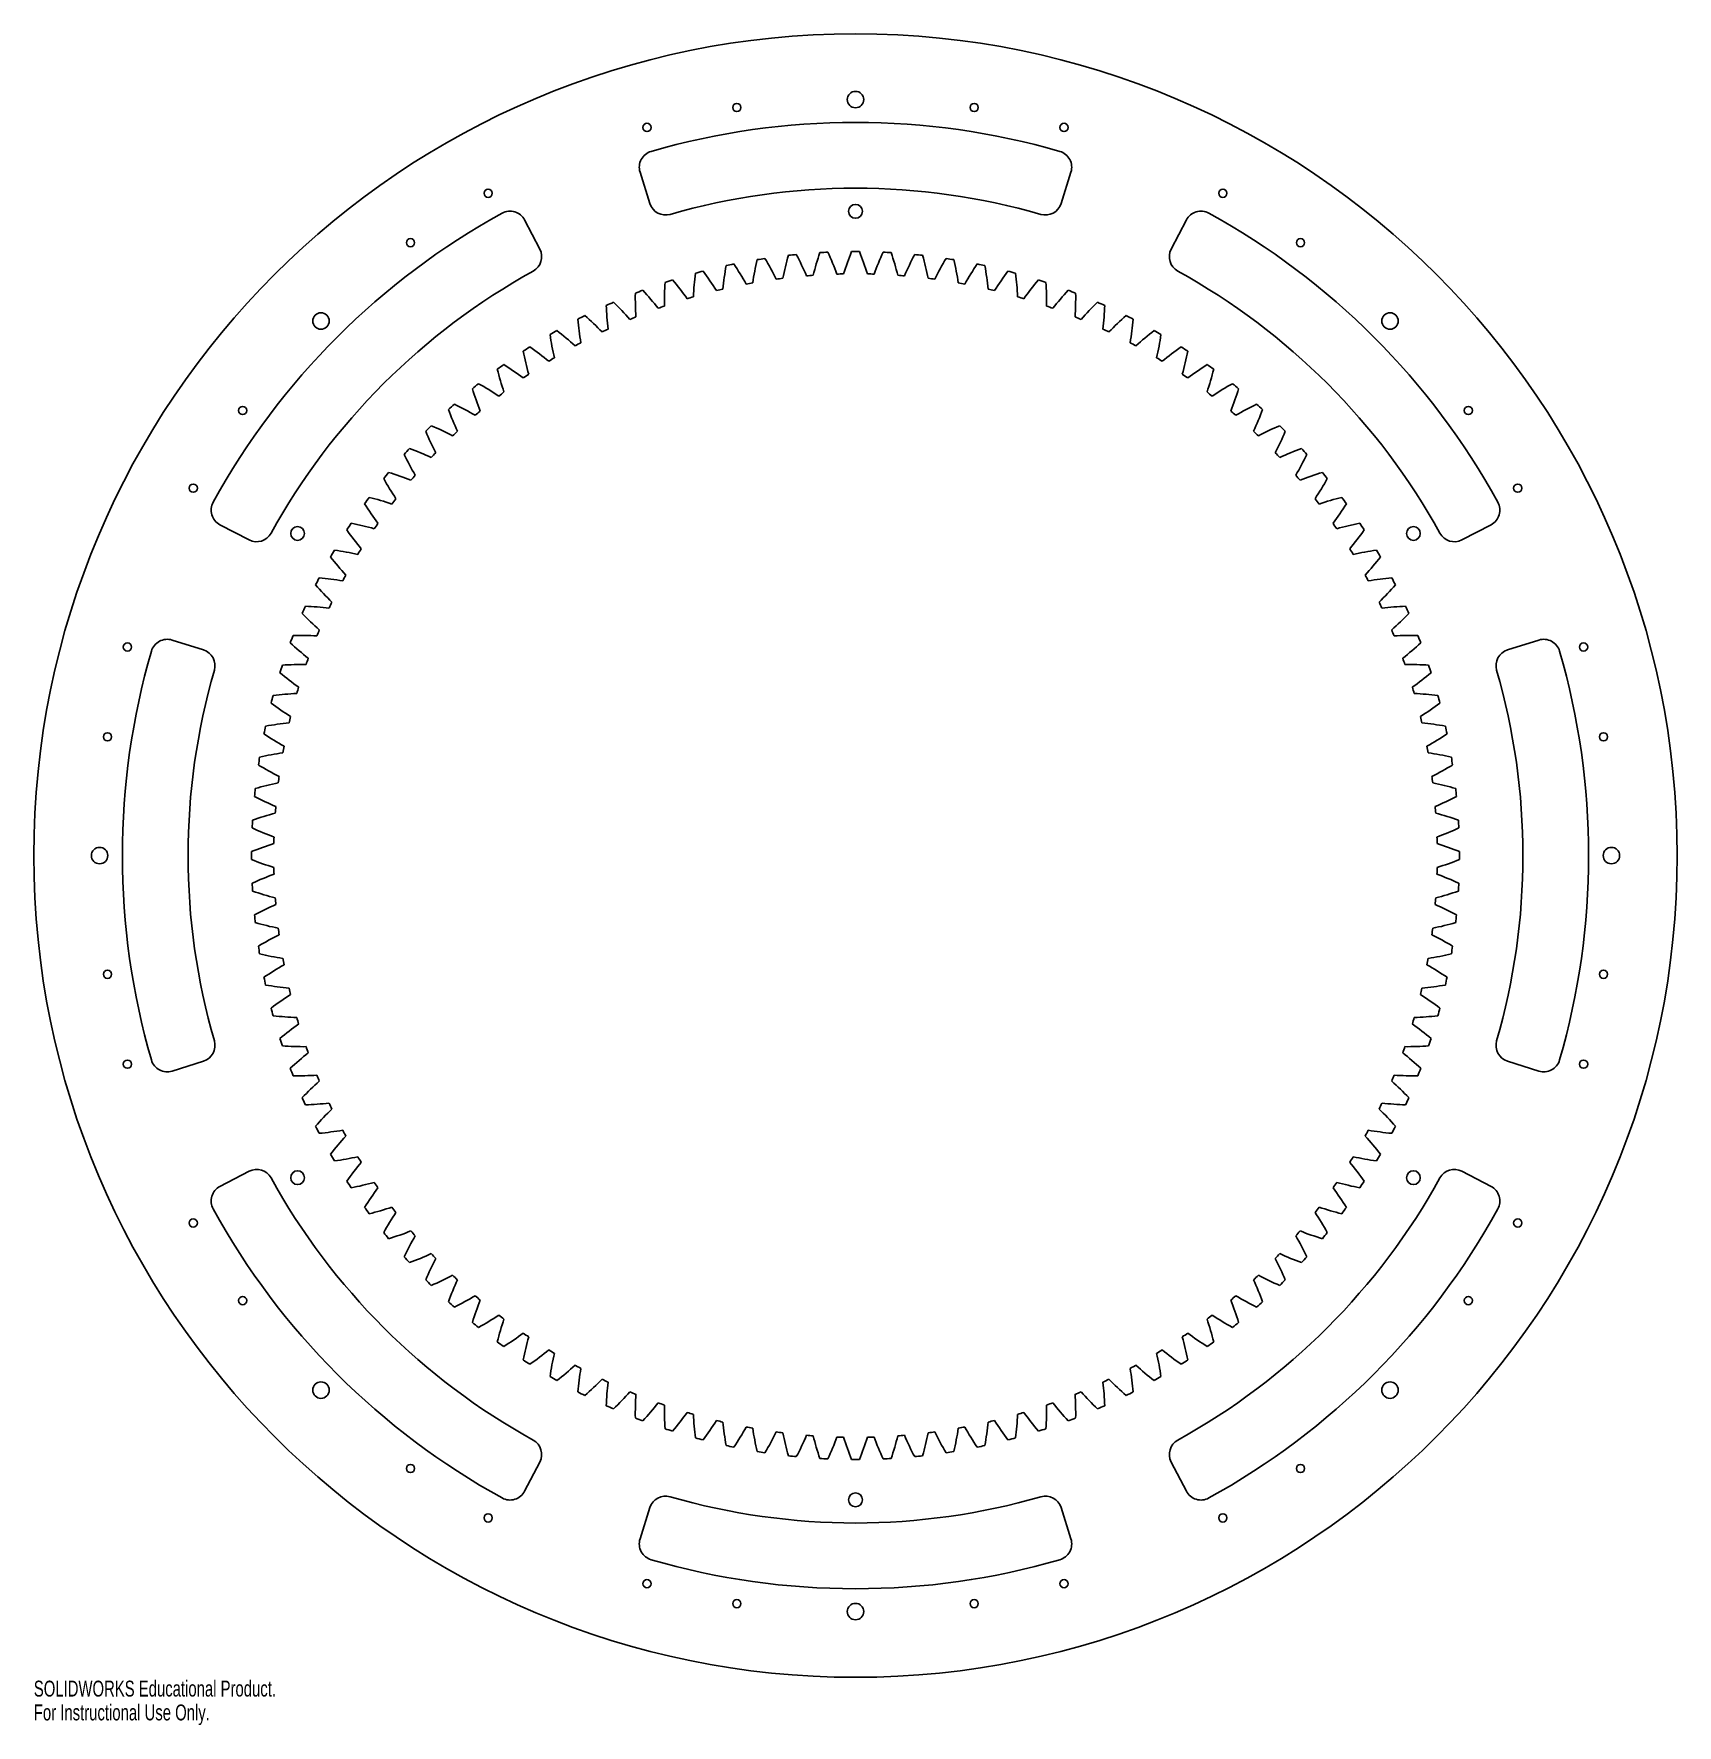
# Model space of a CAD drawing. Header units: millimetres. Extents: x -250 to 250, y -265 to 250.
import ezdxf

# ---------------------------------------------------------------- set-up
doc = ezdxf.new("R2010")
doc.units = ezdxf.units.MM
doc.styles.add('SLDTEXTSTYLE0', font='TXT', dxfattribs={"width": 0.7})

msp = doc.modelspace()

# ---------------------------------------------------------------- linework, layer by layer
at = {"color": 7, "linetype": 'Continuous', "lineweight": 25}
for p, q in [((-65.55, 207.91), (-62.55, 198.37)), ((65.55, 207.91), (62.55, 198.37)), ((-100.66, 193.37), (-96.04, 184.5)), ((100.66, 193.37), (96.04, 184.5)), ((-193.37, 100.66), (-184.5, 96.04)), ((193.37, 100.66), (184.5, 96.04)), ((-207.91, 65.55), (-198.37, 62.55)), ((207.91, 65.55), (198.37, 62.55)), ((-207.91, -65.55), (-198.37, -62.55)), ((207.91, -65.55), (198.37, -62.55)), ((-193.37, -100.66), (-184.5, -96.04)), ((193.37, -100.66), (184.5, -96.04)), ((-100.66, -193.37), (-96.04, -184.5)), ((100.66, -193.37), (96.04, -184.5)), ((-65.55, -207.91), (-62.55, -198.37)), ((65.55, -207.91), (62.55, -198.37))]:
    msp.add_line(p, q, dxfattribs=at)
for centre, radius in [((0, 0), 250), ((0, 230), 2.5), ((-36.11, 227.58), 1.25), ((36.11, 227.58), 1.25), ((-63.45, 221.52), 1.25), ((63.45, 221.52), 1.25), ((-111.77, 201.5), 1.25), ((111.77, 201.5), 1.25), ((0, 196), 2.1), ((-135.39, 186.46), 1.25), ((135.39, 186.46), 1.25), ((-162.63, 162.63), 2.5), ((162.63, 162.63), 2.5), ((-186.46, 135.39), 1.25), ((186.46, 135.39), 1.25), ((-201.5, 111.77), 1.25), ((201.5, 111.77), 1.25), ((-169.74, 98), 2.1), ((169.74, 98), 2.1), ((-221.52, 63.45), 1.25), ((221.52, 63.45), 1.25), ((-227.58, 36.11), 1.25), ((227.58, 36.11), 1.25), ((-230, 0), 2.5), ((230, 0), 2.5), ((-227.58, -36.11), 1.25), ((227.58, -36.11), 1.25), ((-221.52, -63.45), 1.25), ((221.52, -63.45), 1.25), ((-169.74, -98), 2.1), ((169.74, -98), 2.1), ((-201.5, -111.77), 1.25), ((201.5, -111.77), 1.25), ((-186.46, -135.39), 1.25), ((186.46, -135.39), 1.25), ((-162.63, -162.63), 2.5), ((162.63, -162.63), 2.5), ((-135.39, -186.46), 1.25), ((135.39, -186.46), 1.25), ((0, -196), 2.1), ((-111.77, -201.5), 1.25), ((111.77, -201.5), 1.25), ((-63.45, -221.52), 1.25), ((63.45, -221.52), 1.25), ((-36.11, -227.58), 1.25), ((36.11, -227.58), 1.25), ((0, -230), 2.5)]:
    msp.add_circle(centre, radius, dxfattribs=at)
for centre, radius, start, end in [((0, 0), 223.06, 73.8139, 106.1861), ((-60.79, 209.42), 5, 106.1861, 197.5), ((60.79, 209.42), 5, 342.5, 73.8139), ((0, 0), 203.06, 73.877, 106.123), ((-105.1, 191.06), 5, 27.5, 118.8139), ((-57.78, 199.88), 5, 197.5, 286.123), ((57.78, 199.88), 5, 253.877, 342.5), ((105.1, 191.06), 5, 61.1861, 152.5), ((0, 0), 223.06, 118.8139, 151.1861), ((0, 0), 223.06, 28.8139, 61.1861), ((-100.48, 182.19), 5, 298.877, 27.5), ((57.78, 161.15), 90, 167.0654, 171.6524), ((0, 0), 183.75, 98.6246, 99.3754), ((-104.75, 135.41), 90, 26.3476, 30.9346), ((66.14, 157.91), 90, 164.0654, 168.6524), ((0, 0), 183.75, 95.6246, 96.3754), ((-97.52, 140.7), 90, 23.3476, 27.9346), ((74.31, 154.23), 90, 161.0654, 165.6524), ((0, 0), 183.75, 92.6246, 93.3754), ((-90.03, 145.62), 90, 20.3476, 24.9346), ((82.28, 150.13), 90, 158.0654, 162.6524), ((0, 0), 183.75, 89.6246, 90.3754), ((-82.28, 150.13), 90, 17.3476, 21.9346), ((90.03, 145.62), 90, 155.0654, 159.6524), ((0, 0), 183.75, 86.6246, 87.3754), ((-74.31, 154.23), 90, 14.3476, 18.9346), ((97.52, 140.7), 90, 152.0654, 156.6524), ((0, 0), 183.75, 83.6246, 84.3754), ((-66.14, 157.91), 90, 11.3476, 15.9346), ((104.75, 135.41), 90, 149.0654, 153.6524), ((0, 0), 183.75, 80.6246, 81.3754), ((-57.78, 161.15), 90, 8.3476, 12.9346), ((100.48, 182.19), 5, 152.5, 241.123), ((0, 0), 203.06, 118.877, 151.123), ((0, 0), 183.75, 107.6246, 108.3754), ((-124.65, 117.35), 90, 35.3476, 39.9346), ((40.62, 166.31), 90, 173.0654, 177.6524), ((0, 0), 183.75, 104.6246, 105.3754), ((-118.33, 123.72), 90, 32.3476, 36.9346), ((49.27, 163.95), 90, 170.0654, 174.6524), ((0, 0), 183.75, 101.6246, 102.3754), ((-111.7, 129.74), 90, 29.3476, 33.9346), ((0, 0), 177, 97.1736, 97.8264), ((0, 0), 177, 94.1736, 94.8264), ((0, 0), 177, 91.1736, 91.8264), ((0, 0), 177, 88.1736, 88.8264), ((0, 0), 177, 85.1736, 85.8264), ((0, 0), 177, 82.1736, 82.8264), ((111.7, 129.74), 90, 146.0654, 150.6524), ((0, 0), 183.75, 77.6246, 78.3754), ((-49.27, 163.95), 90, 5.3476, 9.9346), ((118.33, 123.72), 90, 143.0654, 147.6524), ((0, 0), 183.75, 74.6246, 75.3754), ((-40.62, 166.31), 90, 2.3476, 6.9346), ((124.65, 117.35), 90, 140.0654, 144.6524), ((0, 0), 183.75, 71.6246, 72.3754), ((0, 0), 203.06, 28.877, 61.123), ((23.01, 169.64), 90, 179.0654, 183.6524), ((0, 0), 183.75, 110.6246, 111.3754), ((-130.62, 110.67), 90, 38.3476, 42.9346), ((31.86, 168.21), 90, 176.0654, 180.6524), ((0, 0), 177, 106.1736, 106.8264), ((0, 0), 177, 103.1736, 103.8264), ((0, 0), 177, 100.1736, 100.8264), ((0, 0), 177, 79.1736, 79.8264), ((0, 0), 177, 76.1736, 76.8264), ((0, 0), 177, 73.1736, 73.8264), ((-31.86, 168.21), 90, 359.3476, 3.9346), ((130.62, 110.67), 90, 137.0654, 141.6524), ((0, 0), 183.75, 68.6246, 69.3754), ((-23.01, 169.64), 90, 356.3476, 0.9346), ((0, 0), 183.75, 113.6246, 114.3754), ((14.1, 170.62), 90, 182.0654, 186.6524), ((-136.23, 103.68), 90, 41.3476, 45.9346), ((0, 0), 177, 109.1736, 109.8264), ((0, 0), 177, 70.1736, 70.8264), ((136.23, 103.68), 90, 134.0654, 138.6524), ((0, 0), 183.75, 65.6246, 66.3754), ((-14.1, 170.62), 90, 353.3476, 357.9346), ((0, 0), 183.75, 119.6246, 120.3754), ((-146.32, 88.87), 90, 47.3476, 51.9346), ((0, 0), 183.75, 116.6246, 117.3754), ((5.16, 171.12), 90, 185.0654, 189.6524), ((-141.47, 96.41), 90, 44.3476, 48.9346), ((0, 0), 177, 115.1736, 115.8264), ((0, 0), 177, 112.1736, 112.8264), ((0, 0), 177, 67.1736, 67.8264), ((0, 0), 177, 64.1736, 64.8264), ((141.47, 96.41), 90, 131.0654, 135.6524), ((0, 0), 183.75, 62.6246, 63.3754), ((-5.16, 171.12), 90, 350.3476, 354.9346), ((146.32, 88.87), 90, 128.0654, 132.6524), ((0, 0), 183.75, 59.6246, 60.3754), ((0, 0), 183.75, 122.6246, 123.3754), ((-150.77, 81.09), 90, 50.3476, 54.9346), ((-3.81, 171.15), 90, 188.0654, 192.6524), ((0, 0), 177, 118.1736, 118.8264), ((0, 0), 177, 61.1736, 61.8264), ((3.81, 171.15), 90, 347.3476, 351.9346), ((150.77, 81.09), 90, 125.0654, 129.6524), ((0, 0), 183.75, 56.6246, 57.3754), ((0, 0), 183.75, 125.6246, 126.3754), ((-154.81, 73.09), 90, 53.3476, 57.9346), ((-12.76, 170.72), 90, 191.0654, 195.6524), ((0, 0), 177, 121.1736, 121.8264), ((0, 0), 177, 58.1736, 58.8264), ((12.76, 170.72), 90, 344.3476, 348.9346), ((154.81, 73.09), 90, 122.0654, 126.6524), ((0, 0), 183.75, 53.6246, 54.3754), ((-21.68, 169.82), 90, 194.0654, 198.6524), ((0, 0), 177, 124.1736, 124.8264), ((0, 0), 177, 55.1736, 55.8264), ((21.68, 169.82), 90, 341.3476, 345.9346), ((0, 0), 183.75, 128.6246, 129.3754), ((-30.53, 168.45), 90, 197.0654, 201.6524), ((-158.42, 64.89), 90, 56.3476, 60.9346), ((0, 0), 177, 127.1736, 127.8264), ((0, 0), 177, 52.1736, 52.8264), ((158.42, 64.89), 90, 119.0654, 123.6524), ((30.53, 168.45), 90, 338.3476, 342.9346), ((0, 0), 183.75, 50.6246, 51.3754), ((0, 0), 183.75, 131.6246, 132.3754), ((-39.31, 166.62), 90, 200.0654, 204.6524), ((-161.6, 56.51), 90, 59.3476, 63.9346), ((0, 0), 177, 130.1736, 130.8264), ((0, 0), 177, 49.1736, 49.8264), ((161.6, 56.51), 90, 116.0654, 120.6524), ((39.31, 166.62), 90, 335.3476, 339.9346), ((0, 0), 183.75, 47.6246, 48.3754), ((0, 0), 183.75, 134.6246, 135.3754), ((-47.97, 164.34), 90, 203.0654, 207.6524), ((-164.34, 47.97), 90, 62.3476, 66.9346), ((0, 0), 177, 133.1736, 133.8264), ((0, 0), 177, 46.1736, 46.8264), ((164.34, 47.97), 90, 113.0654, 117.6524), ((47.97, 164.34), 90, 332.3476, 336.9346), ((0, 0), 183.75, 44.6246, 45.3754), ((0, 0), 183.75, 137.6246, 138.3754), ((-166.62, 39.31), 90, 65.3476, 69.9346), ((166.62, 39.31), 90, 110.0654, 114.6524), ((0, 0), 183.75, 41.6246, 42.3754), ((-56.51, 161.6), 90, 206.0654, 210.6524), ((0, 0), 177, 136.1736, 136.8264), ((0, 0), 177, 43.1736, 43.8264), ((56.51, 161.6), 90, 329.3476, 333.9346), ((0, 0), 183.75, 140.6246, 141.3754), ((-64.89, 158.42), 90, 209.0654, 213.6524), ((-168.45, 30.53), 90, 68.3476, 72.9346), ((0, 0), 177, 139.1736, 139.8264), ((0, 0), 177, 40.1736, 40.8264), ((168.45, 30.53), 90, 107.0654, 111.6524), ((64.89, 158.42), 90, 326.3476, 330.9346), ((0, 0), 183.75, 38.6246, 39.3754), ((0, 0), 183.75, 143.6246, 144.3754), ((-169.82, 21.68), 90, 71.3476, 75.9346), ((0, 0), 177, 142.1736, 142.8264), ((0, 0), 177, 37.1736, 37.8264), ((169.82, 21.68), 90, 104.0654, 108.6524), ((0, 0), 183.75, 35.6246, 36.3754), ((-191.06, 105.1), 5, 151.1861, 242.5), ((-73.09, 154.81), 90, 212.0654, 216.6524), ((73.09, 154.81), 90, 323.3476, 327.9346), ((191.06, 105.1), 5, 297.5, 28.8139), ((-182.19, 100.48), 5, 242.5, 331.123), ((0, 0), 183.75, 146.6246, 147.3754), ((-81.09, 150.77), 90, 215.0654, 219.6524), ((-170.72, 12.76), 90, 74.3476, 78.9346), ((0, 0), 177, 145.1736, 145.8264), ((0, 0), 177, 34.1736, 34.8264), ((170.72, 12.76), 90, 101.0654, 105.6524), ((81.09, 150.77), 90, 320.3476, 324.9346), ((0, 0), 183.75, 32.6246, 33.3754), ((182.19, 100.48), 5, 208.877, 297.5), ((0, 0), 183.75, 149.6246, 150.3754), ((-171.15, 3.81), 90, 77.3476, 81.9346), ((0, 0), 177, 148.1736, 148.8264), ((0, 0), 177, 31.1736, 31.8264), ((171.15, 3.81), 90, 98.0654, 102.6524), ((0, 0), 183.75, 29.6246, 30.3754), ((-88.87, 146.32), 90, 218.0654, 222.6524), ((88.87, 146.32), 90, 317.3476, 321.9346), ((0, 0), 183.75, 152.6246, 153.3754), ((-96.41, 141.47), 90, 221.0654, 225.6524), ((-171.12, -5.16), 90, 80.3476, 84.9346), ((0, 0), 177, 151.1736, 151.8264), ((0, 0), 177, 28.1736, 28.8264), ((171.12, -5.16), 90, 95.0654, 99.6524), ((96.41, 141.47), 90, 314.3476, 318.9346), ((0, 0), 183.75, 26.6246, 27.3754), ((0, 0), 183.75, 155.6246, 156.3754), ((-103.68, 136.23), 90, 224.0654, 228.6524), ((-170.62, -14.1), 90, 83.3476, 87.9346), ((0, 0), 177, 154.1736, 154.8264), ((0, 0), 177, 25.1736, 25.8264), ((170.62, -14.1), 90, 92.0654, 96.6524), ((103.68, 136.23), 90, 311.3476, 315.9346), ((0, 0), 183.75, 23.6246, 24.3754), ((0, 0), 183.75, 158.6246, 159.3754), ((-169.64, -23.01), 90, 86.3476, 90.9346), ((0, 0), 177, 157.1736, 157.8264), ((0, 0), 177, 22.1736, 22.8264), ((169.64, -23.01), 90, 89.0654, 93.6524), ((0, 0), 183.75, 20.6246, 21.3754), ((0, 0), 223.06, 163.8139, 196.1861), ((-209.42, 60.79), 5, 72.5, 163.8139), ((-199.88, 57.78), 5, 343.877, 72.5), ((-110.67, 130.62), 90, 227.0654, 231.6524), ((110.67, 130.62), 90, 308.3476, 312.9346), ((199.88, 57.78), 5, 107.5, 196.123), ((209.42, 60.79), 5, 16.1861, 107.5), ((0, 0), 223.06, 343.8139, 16.1861), ((0, 0), 183.75, 161.6246, 162.3754), ((-168.21, -31.86), 90, 89.3476, 93.9346), ((0, 0), 177, 160.1736, 160.8264), ((0, 0), 177, 19.1736, 19.8264), ((168.21, -31.86), 90, 86.0654, 90.6524), ((0, 0), 183.75, 17.6246, 18.3754), ((0, 0), 203.06, 163.877, 196.123), ((-117.35, 124.65), 90, 230.0654, 234.6524), ((117.35, 124.65), 90, 305.3476, 309.9346), ((0, 0), 203.06, 343.877, 16.123), ((0, 0), 183.75, 164.6246, 165.3754), ((-123.72, 118.33), 90, 233.0654, 237.6524), ((-166.31, -40.62), 90, 92.3476, 96.9346), ((0, 0), 177, 163.1736, 163.8264), ((0, 0), 177, 16.1736, 16.8264), ((166.31, -40.62), 90, 83.0654, 87.6524), ((123.72, 118.33), 90, 302.3476, 306.9346), ((0, 0), 183.75, 14.6246, 15.3754), ((0, 0), 177, 166.1736, 166.8264), ((0, 0), 177, 13.1736, 13.8264), ((0, 0), 183.75, 167.6246, 168.3754), ((-129.74, 111.7), 90, 236.0654, 240.6524), ((-163.95, -49.27), 90, 95.3476, 99.9346), ((163.95, -49.27), 90, 80.0654, 84.6524), ((129.74, 111.7), 90, 299.3476, 303.9346), ((0, 0), 183.75, 11.6246, 12.3754), ((-161.15, -57.78), 90, 98.3476, 102.9346), ((0, 0), 177, 169.1736, 169.8264), ((0, 0), 177, 10.1736, 10.8264), ((161.15, -57.78), 90, 77.0654, 81.6524), ((0, 0), 183.75, 170.6246, 171.3754), ((-135.41, 104.75), 90, 239.0654, 243.6524), ((135.41, 104.75), 90, 296.3476, 300.9346), ((0, 0), 183.75, 8.6246, 9.3754), ((-157.91, -66.14), 90, 101.3476, 105.9346), ((0, 0), 177, 172.1736, 172.8264), ((0, 0), 177, 7.1736, 7.8264), ((157.91, -66.14), 90, 74.0654, 78.6524), ((0, 0), 183.75, 173.6246, 174.3754), ((-140.7, 97.52), 90, 242.0654, 246.6524), ((140.7, 97.52), 90, 293.3476, 297.9346), ((0, 0), 183.75, 5.6246, 6.3754), ((0, 0), 183.75, 176.6246, 177.3754), ((-154.23, -74.31), 90, 104.3476, 108.9346), ((0, 0), 177, 175.1736, 175.8264), ((0, 0), 177, 4.1736, 4.8264), ((154.23, -74.31), 90, 71.0654, 75.6524), ((0, 0), 183.75, 2.6246, 3.3754), ((-145.62, 90.03), 90, 245.0654, 249.6524), ((0, 0), 177, 178.1736, 178.8264), ((145.62, 90.03), 90, 290.3476, 294.9346), ((0, 0), 177, 1.1736, 1.8264), ((-150.13, -82.28), 90, 107.3476, 111.9346), ((0, 0), 183.75, 179.6246, 180.3754), ((150.13, -82.28), 90, 68.0654, 72.6524), ((0, 0), 183.75, 359.6246, 0.3754), ((-150.13, 82.28), 90, 248.0654, 252.6524), ((0, 0), 177, 181.1736, 181.8264), ((0, 0), 177, 358.1736, 358.8264), ((150.13, 82.28), 90, 287.3476, 291.9346), ((-145.62, -90.03), 90, 110.3476, 114.9346), ((0, 0), 183.75, 182.6246, 183.3754), ((145.62, -90.03), 90, 65.0654, 69.6524), ((0, 0), 183.75, 356.6246, 357.3754), ((-154.23, 74.31), 90, 251.0654, 255.6524), ((-140.7, -97.52), 90, 113.3476, 117.9346), ((0, 0), 177, 184.1736, 184.8264), ((0, 0), 177, 355.1736, 355.8264), ((140.7, -97.52), 90, 62.0654, 66.6524), ((154.23, 74.31), 90, 284.3476, 288.9346), ((0, 0), 183.75, 185.6246, 186.3754), ((-157.91, 66.14), 90, 254.0654, 258.6524), ((157.91, 66.14), 90, 281.3476, 285.9346), ((0, 0), 183.75, 353.6246, 354.3754), ((-135.41, -104.75), 90, 116.3476, 120.9346), ((0, 0), 177, 187.1736, 187.8264), ((0, 0), 177, 352.1736, 352.8264), ((135.41, -104.75), 90, 59.0654, 63.6524), ((0, 0), 183.75, 188.6246, 189.3754), ((-161.15, 57.78), 90, 257.0654, 261.6524), ((161.15, 57.78), 90, 278.3476, 282.9346), ((0, 0), 183.75, 350.6246, 351.3754), ((-129.74, -111.7), 90, 119.3476, 123.9346), ((0, 0), 177, 190.1736, 190.8264), ((0, 0), 177, 349.1736, 349.8264), ((129.74, -111.7), 90, 56.0654, 60.6524), ((0, 0), 183.75, 191.6246, 192.3754), ((-163.95, 49.27), 90, 260.0654, 264.6524), ((0, 0), 177, 193.1736, 193.8264), ((0, 0), 177, 346.1736, 346.8264), ((163.95, 49.27), 90, 275.3476, 279.9346), ((0, 0), 183.75, 347.6246, 348.3754), ((-123.72, -118.33), 90, 122.3476, 126.9346), ((123.72, -118.33), 90, 53.0654, 57.6524), ((0, 0), 183.75, 194.6246, 195.3754), ((-166.31, 40.62), 90, 263.0654, 267.6524), ((-117.35, -124.65), 90, 125.3476, 129.9346), ((0, 0), 177, 196.1736, 196.8264), ((0, 0), 177, 343.1736, 343.8264), ((117.35, -124.65), 90, 50.0654, 54.6524), ((166.31, 40.62), 90, 272.3476, 276.9346), ((0, 0), 183.75, 344.6246, 345.3754), ((-199.88, -57.78), 5, 287.5, 16.123), ((0, 0), 183.75, 197.6246, 198.3754), ((0, 0), 183.75, 341.6246, 342.3754), ((199.88, -57.78), 5, 163.877, 252.5), ((-168.21, 31.86), 90, 266.0654, 270.6524), ((-110.67, -130.62), 90, 128.3476, 132.9346), ((0, 0), 177, 199.1736, 199.8264), ((0, 0), 177, 340.1736, 340.8264), ((110.67, -130.62), 90, 47.0654, 51.6524), ((168.21, 31.86), 90, 269.3476, 273.9346), ((-209.42, -60.79), 5, 196.1861, 287.5), ((0, 0), 183.75, 200.6246, 201.3754), ((-169.64, 23.01), 90, 269.0654, 273.6524), ((0, 0), 177, 202.1736, 202.8264), ((0, 0), 177, 337.1736, 337.8264), ((169.64, 23.01), 90, 266.3476, 270.9346), ((0, 0), 183.75, 338.6246, 339.3754), ((209.42, -60.79), 5, 252.5, 343.8139), ((-103.68, -136.23), 90, 131.3476, 135.9346), ((103.68, -136.23), 90, 44.0654, 48.6524), ((0, 0), 183.75, 203.6246, 204.3754), ((-170.62, 14.1), 90, 272.0654, 276.6524), ((-96.41, -141.47), 90, 134.3476, 138.9346), ((0, 0), 177, 205.1736, 205.8264), ((0, 0), 177, 334.1736, 334.8264), ((96.41, -141.47), 90, 41.0654, 45.6524), ((170.62, 14.1), 90, 263.3476, 267.9346), ((0, 0), 183.75, 335.6246, 336.3754), ((0, 0), 183.75, 206.6246, 207.3754), ((-171.12, 5.16), 90, 275.0654, 279.6524), ((-88.87, -146.32), 90, 137.3476, 141.9346), ((0, 0), 177, 208.1736, 208.8264), ((0, 0), 177, 331.1736, 331.8264), ((88.87, -146.32), 90, 38.0654, 42.6524), ((171.12, 5.16), 90, 260.3476, 264.9346), ((0, 0), 183.75, 332.6246, 333.3754), ((0, 0), 183.75, 209.6246, 210.3754), ((-171.15, -3.81), 90, 278.0654, 282.6524), ((0, 0), 177, 211.1736, 211.8264), ((0, 0), 177, 328.1736, 328.8264), ((171.15, -3.81), 90, 257.3476, 261.9346), ((0, 0), 183.75, 329.6246, 330.3754), ((-182.19, -100.48), 5, 28.877, 117.5), ((-81.09, -150.77), 90, 140.3476, 144.9346), ((81.09, -150.77), 90, 35.0654, 39.6524), ((182.19, -100.48), 5, 62.5, 151.123), ((-191.06, -105.1), 5, 117.5, 208.8139), ((0, 0), 203.06, 208.877, 241.123), ((0, 0), 183.75, 212.6246, 213.3754), ((-170.72, -12.76), 90, 281.0654, 285.6524), ((-73.09, -154.81), 90, 143.3476, 147.9346), ((0, 0), 177, 214.1736, 214.8264), ((0, 0), 203.06, 298.877, 331.123), ((0, 0), 177, 325.1736, 325.8264), ((73.09, -154.81), 90, 32.0654, 36.6524), ((170.72, -12.76), 90, 254.3476, 258.9346), ((0, 0), 183.75, 326.6246, 327.3754), ((191.06, -105.1), 5, 331.1861, 62.5), ((0, 0), 223.06, 208.8139, 241.1861), ((0, 0), 183.75, 215.6246, 216.3754), ((-169.82, -21.68), 90, 284.0654, 288.6524), ((0, 0), 177, 217.1736, 217.8264), ((0, 0), 223.06, 298.8139, 331.1861), ((0, 0), 177, 322.1736, 322.8264), ((169.82, -21.68), 90, 251.3476, 255.9346), ((0, 0), 183.75, 323.6246, 324.3754), ((-64.89, -158.42), 90, 146.3476, 150.9346), ((64.89, -158.42), 90, 29.0654, 33.6524), ((0, 0), 183.75, 218.6246, 219.3754), ((-168.45, -30.53), 90, 287.0654, 291.6524), ((-56.51, -161.6), 90, 149.3476, 153.9346), ((0, 0), 177, 220.1736, 220.8264), ((0, 0), 177, 319.1736, 319.8264), ((56.51, -161.6), 90, 26.0654, 30.6524), ((168.45, -30.53), 90, 248.3476, 252.9346), ((0, 0), 183.75, 320.6246, 321.3754), ((0, 0), 183.75, 221.6246, 222.3754), ((-166.62, -39.31), 90, 290.0654, 294.6524), ((-47.97, -164.34), 90, 152.3476, 156.9346), ((0, 0), 177, 223.1736, 223.8264), ((0, 0), 177, 316.1736, 316.8264), ((47.97, -164.34), 90, 23.0654, 27.6524), ((166.62, -39.31), 90, 245.3476, 249.9346), ((0, 0), 183.75, 317.6246, 318.3754), ((-164.34, -47.97), 90, 293.0654, 297.6524), ((0, 0), 177, 226.1736, 226.8264), ((0, 0), 177, 313.1736, 313.8264), ((164.34, -47.97), 90, 242.3476, 246.9346), ((0, 0), 183.75, 224.6246, 225.3754), ((-39.31, -166.62), 90, 155.3476, 159.9346), ((39.31, -166.62), 90, 20.0654, 24.6524), ((0, 0), 183.75, 314.6246, 315.3754), ((0, 0), 183.75, 227.6246, 228.3754), ((-161.6, -56.51), 90, 296.0654, 300.6524), ((-30.53, -168.45), 90, 158.3476, 162.9346), ((0, 0), 177, 229.1736, 229.8264), ((0, 0), 177, 310.1736, 310.8264), ((30.53, -168.45), 90, 17.0654, 21.6524), ((161.6, -56.51), 90, 239.3476, 243.9346), ((0, 0), 183.75, 311.6246, 312.3754), ((0, 0), 183.75, 230.6246, 231.3754), ((-158.42, -64.89), 90, 299.0654, 303.6524), ((-21.68, -169.82), 90, 161.3476, 165.9346), ((0, 0), 177, 232.1736, 232.8264), ((0, 0), 177, 307.1736, 307.8264), ((21.68, -169.82), 90, 14.0654, 18.6524), ((158.42, -64.89), 90, 236.3476, 240.9346), ((0, 0), 183.75, 308.6246, 309.3754), ((0, 0), 183.75, 233.6246, 234.3754), ((-154.81, -73.09), 90, 302.0654, 306.6524), ((-12.76, -170.72), 90, 164.3476, 168.9346), ((0, 0), 177, 235.1736, 235.8264), ((0, 0), 177, 304.1736, 304.8264), ((12.76, -170.72), 90, 11.0654, 15.6524), ((154.81, -73.09), 90, 233.3476, 237.9346), ((0, 0), 183.75, 305.6246, 306.3754), ((0, 0), 183.75, 236.6246, 237.3754), ((-150.77, -81.09), 90, 305.0654, 309.6524), ((0, 0), 177, 238.1736, 238.8264), ((-3.81, -171.15), 90, 167.3476, 171.9346), ((0, 0), 177, 301.1736, 301.8264), ((3.81, -171.15), 90, 8.0654, 12.6524), ((150.77, -81.09), 90, 230.3476, 234.9346), ((0, 0), 183.75, 302.6246, 303.3754), ((0, 0), 183.75, 239.6246, 240.3754), ((-146.32, -88.87), 90, 308.0654, 312.6524), ((0, 0), 177, 241.1736, 241.8264), ((5.16, -171.12), 90, 170.3476, 174.9346), ((-141.47, -96.41), 90, 311.0654, 315.6524), ((0, 0), 177, 244.1736, 244.8264), ((0, 0), 177, 295.1736, 295.8264), ((141.47, -96.41), 90, 224.3476, 228.9346), ((0, 0), 177, 298.1736, 298.8264), ((-5.16, -171.12), 90, 5.0654, 9.6524), ((146.32, -88.87), 90, 227.3476, 231.9346), ((0, 0), 183.75, 299.6246, 300.3754), ((0, 0), 183.75, 242.6246, 243.3754), ((14.1, -170.62), 90, 173.3476, 177.9346), ((-136.23, -103.68), 90, 314.0654, 318.6524), ((0, 0), 177, 247.1736, 247.8264), ((23.01, -169.64), 90, 176.3476, 180.9346), ((0, 0), 177, 292.1736, 292.8264), ((-23.01, -169.64), 90, 359.0654, 3.6524), ((136.23, -103.68), 90, 221.3476, 225.9346), ((-14.1, -170.62), 90, 2.0654, 6.6524), ((0, 0), 183.75, 296.6246, 297.3754), ((0, 0), 183.75, 245.6246, 246.3754), ((-130.62, -110.67), 90, 317.0654, 321.6524), ((0, 0), 177, 250.1736, 250.8264), ((31.86, -168.21), 90, 179.3476, 183.9346), ((-124.65, -117.35), 90, 320.0654, 324.6524), ((0, 0), 177, 253.1736, 253.8264), ((0, 0), 177, 286.1736, 286.8264), ((124.65, -117.35), 90, 215.3476, 219.9346), ((-31.86, -168.21), 90, 356.0654, 0.6524), ((0, 0), 177, 289.1736, 289.8264), ((130.62, -110.67), 90, 218.3476, 222.9346), ((0, 0), 183.75, 293.6246, 294.3754), ((0, 0), 183.75, 248.6246, 249.3754), ((0, 0), 183.75, 251.6246, 252.3754), ((40.62, -166.31), 90, 182.3476, 186.9346), ((-118.33, -123.72), 90, 323.0654, 327.6524), ((0, 0), 177, 256.1736, 256.8264), ((49.27, -163.95), 90, 185.3476, 189.9346), ((-111.7, -129.74), 90, 326.0654, 330.6524), ((0, 0), 177, 259.1736, 259.8264), ((57.78, -161.15), 90, 188.3476, 192.9346), ((-57.78, -161.15), 90, 347.0654, 351.6524), ((0, 0), 177, 280.1736, 280.8264), ((111.7, -129.74), 90, 209.3476, 213.9346), ((-49.27, -163.95), 90, 350.0654, 354.6524), ((0, 0), 177, 283.1736, 283.8264), ((118.33, -123.72), 90, 212.3476, 216.9346), ((-40.62, -166.31), 90, 353.0654, 357.6524), ((0, 0), 183.75, 287.6246, 288.3754), ((0, 0), 183.75, 290.6246, 291.3754), ((-100.48, -182.19), 5, 332.5, 61.123), ((0, 0), 183.75, 254.6246, 255.3754), ((0, 0), 183.75, 257.6246, 258.3754), ((-104.75, -135.41), 90, 329.0654, 333.6524), ((0, 0), 177, 262.1736, 262.8264), ((66.14, -157.91), 90, 191.3476, 195.9346), ((-97.52, -140.7), 90, 332.0654, 336.6524), ((0, 0), 177, 265.1736, 265.8264), ((74.31, -154.23), 90, 194.3476, 198.9346), ((-90.03, -145.62), 90, 335.0654, 339.6524), ((0, 0), 177, 268.1736, 268.8264), ((82.28, -150.13), 90, 197.3476, 201.9346), ((-82.28, -150.13), 90, 338.0654, 342.6524), ((0, 0), 177, 271.1736, 271.8264), ((90.03, -145.62), 90, 200.3476, 204.9346), ((-74.31, -154.23), 90, 341.0654, 345.6524), ((0, 0), 177, 274.1736, 274.8264), ((97.52, -140.7), 90, 203.3476, 207.9346), ((-66.14, -157.91), 90, 344.0654, 348.6524), ((0, 0), 177, 277.1736, 277.8264), ((104.75, -135.41), 90, 206.3476, 210.9346), ((0, 0), 183.75, 281.6246, 282.3754), ((0, 0), 183.75, 284.6246, 285.3754), ((100.48, -182.19), 5, 118.877, 207.5), ((0, 0), 183.75, 260.6246, 261.3754), ((0, 0), 183.75, 263.6246, 264.3754), ((0, 0), 183.75, 266.6246, 267.3754), ((0, 0), 183.75, 269.6246, 270.3754), ((0, 0), 183.75, 272.6246, 273.3754), ((0, 0), 183.75, 275.6246, 276.3754), ((0, 0), 183.75, 278.6246, 279.3754), ((-105.1, -191.06), 5, 241.1861, 332.5), ((-57.78, -199.88), 5, 73.877, 162.5), ((0, 0), 203.06, 253.877, 286.123), ((57.78, -199.88), 5, 17.5, 106.123), ((105.1, -191.06), 5, 207.5, 298.8139), ((-60.79, -209.42), 5, 162.5, 253.8139), ((60.79, -209.42), 5, 286.1861, 17.5), ((0, 0), 223.06, 253.8139, 286.1861)]:
    msp.add_arc(centre, radius, start, end, dxfattribs=at)

# ---------------------------------------------------------------- texts
at = {"color": 7, "linetype": 'Continuous', "char_height": 4.8336, "attachment_point": 1, "style": 'SLDTEXTSTYLE0'}
for s, insert in [('SOLIDWORKS Educational Product.', (-250, -251.02)), ('For Instructional Use Only.', (-250, -258.27))]:
    msp.add_mtext(s, dxfattribs=dict(at, insert=insert))

doc.saveas('drawing.dxf')
